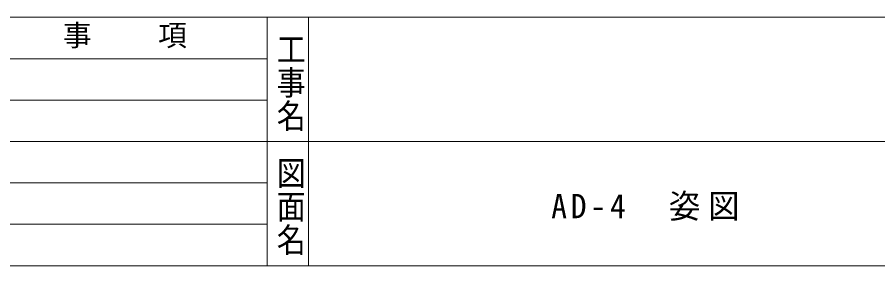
# Model space of a CAD drawing. Units: millimetres at full size, sheet at 1:2; details may follow other scales. Extents: x -822 to 1661, y -1160 to -613.
# Drawn here: x -576.7 to -420.5, y -1159.8 to -1114.8 of the extents above; entities that cross this region are included whole.
import ezdxf
from ezdxf.enums import TextEntityAlignment as Align

# ---------------------------------------------------------------- set-up
doc = ezdxf.new("R2010")
doc.units = ezdxf.units.MM
doc.header["$LTSCALE"] = 2
doc.layers.add('F-7', color=7, linetype='Continuous')
doc.layers.add('F-E', color=5, linetype='Continuous', lineweight=9)
doc.styles.add('@ＭＳ ゴシック', font='')
doc.styles.add('ＭＳ ゴシック', font='')
doc.styles.get('@ＭＳ ゴシック').set_extended_font_data('@MS Gothic')
doc.styles.get('ＭＳ ゴシック').set_extended_font_data('MS Gothic')

msp = doc.modelspace()

# ---------------------------------------------------------------- linework, layer by layer
at = {"layer": 'F-E'}
for p, q in [((-822.442, -1114.774), (-531.342, -1114.774)), ((-531.342, -1114.774), (-399.992, -1114.774)), ((-531.342, -1122.274), (-658.32, -1122.274)), ((-531.342, -1129.774), (-658.32, -1129.774)), ((-531.342, -1137.274), (-658.32, -1137.274)), ((-399.992, -1137.274), (-531.342, -1137.274)), ((-531.342, -1144.774), (-658.32, -1144.774)), ((-531.342, -1152.274), (-658.32, -1152.274)), ((-38.442, -1159.774), (-822.442, -1159.774))]:
    msp.add_line(p, q, dxfattribs=at)
for points in [[(-531.342, -1114.774), (-531.342, -1137.274), (-531.342, -1159.774)], [(-523.842, -1114.774), (-523.842, -1137.274), (-523.842, -1159.774)]]:
    msp.add_lwpolyline(points, dxfattribs=at)

# ---------------------------------------------------------------- texts
at = {"layer": 'F-7', "insert": (-479.764, -1151.647), "char_height": 4.399, "attachment_point": 7, "style": 'ＭＳ ゴシック'}
msp.add_mtext('\\T1.25;\\W0.95;AD-4\u3000姿図', dxfattribs=at)
at = {"layer": 'F-E', "color": 7, "style": 'ＭＳ ゴシック'}
for s, p in [('事', (-568.427, -1121.118)), ('項', (-551.149, -1121.118))]:
    msp.add_text(s, height=3.849, dxfattribs=at).set_placement(p, align=Align.BOTTOM_LEFT)
at = {"layer": 'F-E', "color": 7, "style": '@ＭＳ ゴシック', "width": 1.15}
for s, p in [('工事名', (-530.113, -1117.493)), ('図面名', (-530.11, -1139.937))]:
    msp.add_text(s, height=3.849, rotation=270, dxfattribs=at).set_placement(p, align=Align.BOTTOM_LEFT)

doc.saveas('drawing.dxf')
